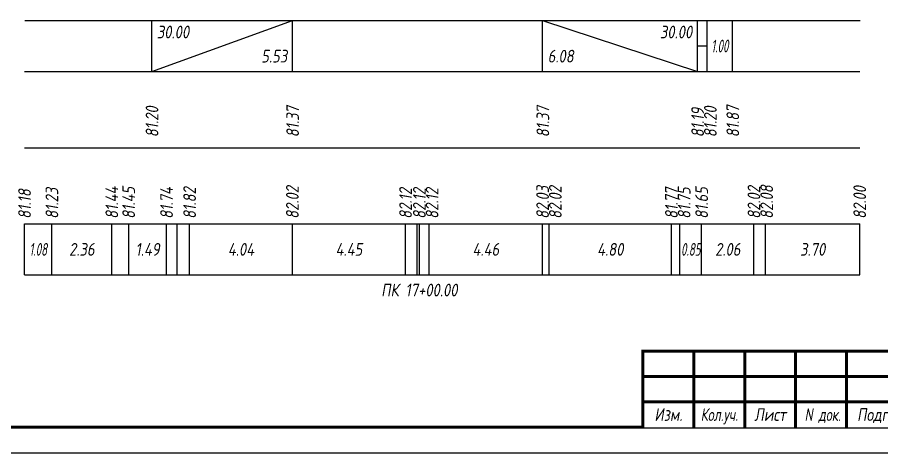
# Model space of a CAD drawing. Extents: x -717 to 1451, y -133302 to 233.
# Drawn here: x 77 to 246.9, y -26466.4 to -26380.8 of the extents above; entities that cross this region are included whole.
import ezdxf
from ezdxf.enums import TextEntityAlignment as Align

# ---------------------------------------------------------------- set-up
doc = ezdxf.new("R2010")
doc.units = 0
for name, color, linetype in [('Зарамочное оформление', 7, 'Continuous'), ('Код_510', 7, 'Continuous'), ('Код_516', 1, 'Continuous'), ('Подписи поперечников', 7, 'Continuous'), ('Таблица', 7, 'Continuous')]:
    doc.layers.add(name, color=color, linetype=linetype)
doc.styles.add('М', font='romand.shx', dxfattribs={"width": 0.8, "oblique": 10, "height": 2.5})

# ---------------------------------------------------------------- blocks, each defined once
blk = doc.blocks.new('Штамп')
at = {"linetype": 'Continuous'}
blk.add_wipeout([(199.95, -411.25), (384.95, -411.25), (384.95, -426.25), (199.95, -426.25)], dxfattribs=at).dxf.layer = 'Зарамочное оформление'
at = {"layer": 'Зарамочное оформление', "linetype": 'Continuous', "lineweight": -3, "const_width": 0.6, "flags": 128}
for points in [[(199.95, -426.25), (199.95, -411.25), (384.95, -411.25)], [(209.95, -411.25), (209.95, -426.25)], [(219.95, -411.25), (219.95, -426.25)], [(229.95, -411.25), (229.95, -426.25)], [(239.95, -411.25), (239.95, -426.25)], [(199.95, -416.25), (264.95, -416.25)], [(199.95, -421.25), (264.95, -421.25)]]:
    blk.add_lwpolyline(points, dxfattribs=at)
at = {"layer": 'Зарамочное оформление', "linetype": 'Continuous', "style": 'М', "oblique": 10}
for s, width, p in [('Изм.', 0.8, (204.95, -423.75)), ('Кол.уч.', 0.7, (214.95, -423.75)), ('Лист', 0.8, (224.95, -423.75)), ('N док.', 0.7, (235.28, -423.75)), ('Подпись', 0.8, (247.45, -423.75))]:
    blk.add_text(s, height=2.5, dxfattribs=dict(at, width=width)).set_placement(p, align=Align.MIDDLE_CENTER)
blk = doc.blocks.new('шифр')
blk.add_blockref('Штамп', (0, -26095))

msp = doc.modelspace()

# ---------------------------------------------------------------- linework, layer by layer
at = {"flags": 128}
msp.add_lwpolyline([(-30.054, -26466.421), (389.946, -26466.421), (389.946, -26169.421), (-30.054, -26169.421)], close=True, dxfattribs=at)
at = {"const_width": 0.6, "flags": 128}
msp.add_lwpolyline([(-10.054, -26461.421), (384.946, -26461.421), (384.946, -26174.421), (-10.054, -26174.421)], close=True, dxfattribs=at)
at = {"layer": 'Код_510'}
for p, q in [((78.395, -26431.421), (78.395, -26421.421)), ((83.77, -26431.421), (83.77, -26421.421)), ((95.547, -26431.421), (95.547, -26421.421)), ((98.862, -26431.421), (98.862, -26421.421)), ((106.308, -26431.421), (106.308, -26421.421)), ((108.408, -26431.421), (108.408, -26421.421)), ((110.842, -26431.421), (110.842, -26421.421)), ((131.034, -26431.421), (131.034, -26421.421)), ((153.284, -26431.421), (153.284, -26421.421)), ((155.587, -26431.421), (155.587, -26421.421)), ((155.996, -26431.421), (155.996, -26421.421)), ((157.914, -26431.421), (157.914, -26421.421)), ((180.22, -26431.421), (180.22, -26421.421)), ((181.522, -26431.421), (181.522, -26421.421)), ((205.542, -26431.421), (205.542, -26421.421)), ((207.214, -26431.421), (207.214, -26421.421)), ((211.486, -26431.421), (211.486, -26421.421)), ((221.765, -26431.421), (221.765, -26421.421)), ((224.056, -26431.421), (224.056, -26421.421)), ((242.557, -26431.421), (242.557, -26421.421))]:
    msp.add_line(p, q, dxfattribs=at)
at = {"layer": 'Код_516'}
for p, q in [((103.395, -26391.421), (103.395, -26381.421)), ((103.395, -26391.421), (131.034, -26381.421)), ((131.034, -26391.421), (131.034, -26381.421)), ((180.22, -26391.421), (180.22, -26381.421)), ((180.22, -26381.421), (210.638, -26391.421)), ((210.638, -26391.421), (210.638, -26381.421)), ((210.638, -26391.421), (210.638, -26381.421)), ((212.554, -26391.421), (212.554, -26381.421)), ((217.557, -26391.421), (217.557, -26381.421)), ((210.638, -26386.421), (212.554, -26386.421))]:
    msp.add_line(p, q, dxfattribs=at)
at = {"layer": 'Таблица'}
for p, q in [((78.449, -26381.421), (242.611, -26381.421)), ((78.395, -26391.421), (242.557, -26391.421)), ((78.395, -26406.421), (242.557, -26406.421)), ((78.395, -26421.421), (242.557, -26421.421)), ((78.395, -26431.421), (242.557, -26431.421))]:
    msp.add_line(p, q, dxfattribs=at)

# ---------------------------------------------------------------- texts
at = {"layer": 'Код_510', "style": 'М', "oblique": 10, "width": 0.8}
for s, p in [('81.23', (83.77, -26420.421)), ('81.44', (95.547, -26420.421)), ('81.45', (98.862, -26420.421)), ('81.74', (106.308, -26420.421)), ('81.82', (110.842, -26420.421)), ('82.02', (131.034, -26420.421)), ('82.12', (153.284, -26420.421)), ('82.12', (155.996, -26420.421)), ('82.12', (158.496, -26420.421)), ('82.03', (180.22, -26420.421)), ('82.02', (182.72, -26420.421)), ('81.77', (205.542, -26420.421)), ('81.75', (208.042, -26420.421)), ('81.65', (211.486, -26420.421)), ('82.02', (221.765, -26420.421)), ('82.08', (224.265, -26420.421)), ('82.00', (242.557, -26420.421)), ('81.18', (78.395, -26420.421))]:
    msp.add_text(s, height=2.5, rotation=90, dxfattribs=at).set_placement(p, align=Align.MIDDLE_LEFT)
at = {"layer": 'Код_510', "style": 'М', "oblique": 10}
for s, width, p in [('1.08', 0.6, (81.082, -26426.421)), ('2.36', 0.8, (89.659, -26426.421)), ('1.49', 0.8, (102.585, -26426.421)), ('4.04', 0.8, (120.938, -26426.421)), ('4.45', 0.8, (142.159, -26426.421)), ('4.46', 0.8, (169.067, -26426.421)), ('4.80', 0.8, (193.532, -26426.421)), ('0.85', 0.6, (209.35, -26426.421)), ('2.06', 0.8, (216.625, -26426.421)), ('3.70', 0.8, (233.307, -26426.421))]:
    msp.add_text(s, height=2.5, dxfattribs=dict(at, width=width)).set_placement(p, align=Align.MIDDLE_CENTER)
at = {"layer": 'Код_516', "style": 'М', "oblique": 10, "width": 0.8}
msp.add_text('30.00', height=2.5, dxfattribs=at).set_placement((104.395, -26382.421), align=Align.TOP_LEFT)
msp.add_text('30.00', height=2.5, dxfattribs=at).set_placement((209.638, -26382.421), align=Align.TOP_RIGHT)
at = {"layer": 'Код_516', "style": 'М', "oblique": 10, "width": 0.6}
msp.add_text('1.00', height=2.5, dxfattribs=at).set_placement((215.056, -26386.421), align=Align.MIDDLE_CENTER)
at = {"layer": 'Код_516', "style": 'М', "oblique": 10, "width": 0.8}
msp.add_text('5.53', height=2.5, dxfattribs=at).set_placement((130.034, -26390.421), align=Align.BOTTOM_RIGHT)
msp.add_text('6.08', height=2.5, dxfattribs=at).set_placement((181.22, -26390.421), align=Align.BOTTOM_LEFT)
for s, p in [('81.20', (103.449, -26404.371)), ('81.37', (131.088, -26404.371)), ('81.37', (180.274, -26404.371)), ('81.19', (210.692, -26404.371)), ('81.20', (213.192, -26404.371)), ('81.87', (217.611, -26404.371))]:
    msp.add_text(s, height=2.5, rotation=90, dxfattribs=at).set_placement(p, align=Align.MIDDLE_LEFT)
at = {"layer": 'Подписи поперечников', "style": 'М', "oblique": 10, "width": 0.8}
msp.add_text('ПК 17+00.00', height=2.5, dxfattribs=at).set_placement((155.996, -26436.421), align=Align.BOTTOM_CENTER)

# ---------------------------------------------------------------- next in the draw order: block references
msp.add_blockref('шифр', (0, 59.829))

doc.saveas('drawing.dxf')
